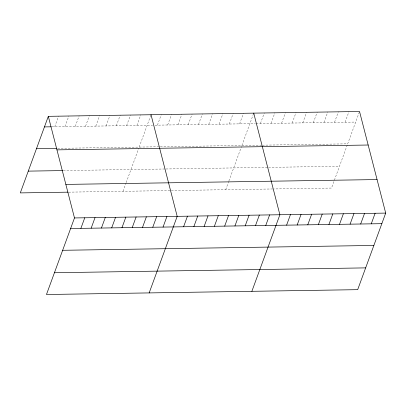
<?xml version="1.0" encoding="UTF-8"?>
<svg xmlns="http://www.w3.org/2000/svg" width="406" height="406" viewBox="0 0 406 406"><rect width="100%" height="100%" fill="white"/><g stroke="black" fill="none" stroke-linecap="round" stroke-linejoin="round"><path stroke-width="0.3" stroke-dasharray="2.03 1.52" d="M54.719 126.748L58.591 116.177M64.99 126.591L68.858 116.014M75.262 126.428L79.129 115.857M85.529 126.266L89.401 115.695M95.801 126.109L99.668 115.537M106.073 125.946L109.94 115.375M116.339 125.789L120.212 115.218M126.611 125.627L130.478 115.055M136.883 125.469L140.75 114.893M123.003 191.302L125.987 183.136M126.19 182.588L138.771 148.21M139.182 147.084L151.022 114.736M157.421 125.149L161.289 114.573M167.693 124.987L171.56 114.416M177.96 124.83L181.832 114.253M188.232 124.667L192.099 114.096M198.504 124.51L202.371 113.934M208.77 124.348L212.642 113.776M219.042 124.185L222.909 113.614M229.314 124.028L233.181 113.457M239.581 123.866L243.453 113.294M225.7 189.703L228.69 181.533M228.888 180.99L241.474 146.607M241.885 145.485L253.72 113.137M260.434 123.541L264.301 112.969M271.015 123.378L274.882 112.807M281.597 123.211L285.464 112.64M292.178 123.048L296.045 112.477M302.759 122.881L306.626 112.31M313.341 122.719L317.208 112.147M323.922 122.551L327.789 111.98M334.503 122.389L338.371 111.817M345.085 122.221L348.952 111.65M347.282 144.957L331.514 188.054L274.253 188.942M359.32 112.071L347.693 143.836L263.042 145.155M51.699 126.794L152.59 125.226M155.006 125.185L255.455 123.622M256.074 123.612L355.666 122.059M57.627 148.357L159.72 146.764M160.324 146.759L262.423 145.165M63.311 170.576L165.404 168.987M166.008 168.977L267.904 167.389M268.528 167.379L339.482 166.272M68.629 192.15L170.728 190.556M171.332 190.551L273.629 188.952"/><path stroke-width="0.61" d="M48.319 116.334L74.486 217.946L46.467 294.512L357.681 289.666L385.7 213.099L359.533 111.488L48.319 116.334L20.3 192.901L68.025 192.16M80.885 228.36L84.758 217.789M91.157 228.202L95.024 217.626M101.429 228.04L105.296 217.469M111.696 227.878L115.568 217.306M121.967 227.72L125.835 217.149M132.239 227.558L136.106 216.987M142.506 227.401L146.378 216.829M152.778 227.238L156.645 216.667M163.05 227.081L166.917 216.51M149.169 292.914L177.189 216.347L151.022 114.736M183.588 226.761L187.455 216.185M193.86 226.599L197.727 216.028M204.127 226.441L207.999 215.865M214.398 226.279L218.266 215.708M224.665 226.122L228.537 215.545M234.937 225.959L238.809 215.388M245.209 225.802L249.076 215.226M255.475 225.64L259.348 215.068M265.747 225.477L269.62 214.906M251.867 291.315L279.886 214.749L253.72 113.137M286.6 225.152L290.468 214.581M297.182 224.99L301.049 214.419M307.763 224.822L311.63 214.251M318.345 224.66L322.212 214.089M328.926 224.493L332.793 213.921M339.507 224.33L343.374 213.759M350.089 224.163L353.956 213.592M360.67 224L364.537 213.429M371.251 223.833L375.119 213.262M44.452 126.911L51.095 126.804M36.479 148.687L56.419 148.378M56.952 149.87L368.171 145.018M28.268 171.124L62.707 170.586M65.853 184.415L377.067 179.564M74.486 217.946L385.7 213.099M70.619 228.522L381.833 223.67M62.646 250.299L373.86 245.447M54.434 272.736L365.649 267.884"/></g></svg>
